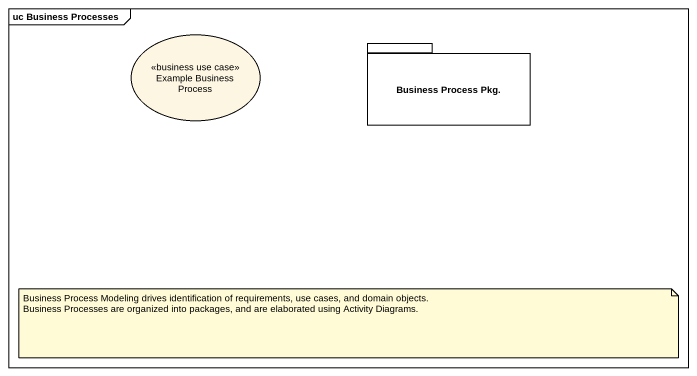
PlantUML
@startuml
mainframe uc Business Processes
usecase "Example Business Process" as Example_Business_Process <<business use case>>
package "Business Process Pkg." as Business_Process_Pkg {
}
note as N1
  Business Process Modeling drives identification of requirements, use cases, and domain objects.
  Business Processes are organized into packages, and are elaborated using Activity Diagrams.
end note
@enduml
